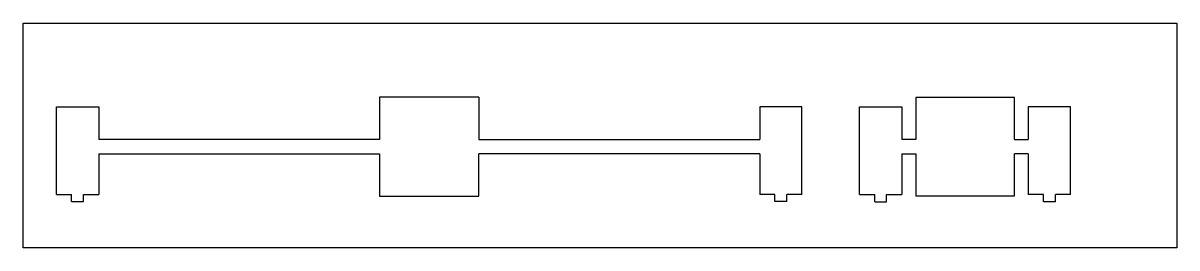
# Model space of a CAD drawing. Extents: x 0 to 164, y 122 to 154.
import ezdxf

# ---------------------------------------------------------------- set-up
doc = ezdxf.new("R2010")
doc.units = 0
doc.layers.get('0').update_dxf_attribs({"linetype": 'CONTINUOUS'})

msp = doc.modelspace()

# ---------------------------------------------------------------- linework, layer by layer
at = {"color": 7}
msp.add_lwpolyline([(0.05, 154.0268), (164.134426, 154.0268), (164.134426, 122.022717), (0.05, 122.022717)], close=True, dxfattribs=at)
for points in [[(50.753332, 143.487273), (50.753332, 137.437257), (10.803328, 137.437257)], [(64.853468, 143.487273), (50.753332, 143.487273)], [(64.853468, 143.487273), (64.853468, 137.437257), (104.803472, 137.437257)], [(126.99353, 143.447272), (126.99353, 137.437257), (125.003525, 137.437257)], [(141.013566, 143.447272), (126.99353, 143.447272)], [(141.013566, 137.437257), (141.013566, 143.447272)], [(4.803212, 142.116769), (10.803328, 142.116769)], [(4.803212, 129.616736), (4.803212, 142.116769)], [(10.803328, 142.116769), (10.803328, 137.437257)], [(104.803472, 142.116769), (104.803472, 137.437257)], [(110.803488, 142.116769), (104.803472, 142.116769)], [(110.803488, 129.616736), (110.803488, 142.116769)], [(119.003509, 142.116769), (125.003525, 142.116769)], [(119.003509, 129.616736), (119.003509, 142.116769)], [(125.003525, 142.116769), (125.003525, 137.437257)], [(143.003571, 142.116769), (143.003571, 137.437257)], [(149.003587, 142.116769), (143.003571, 142.116769)], [(149.003587, 129.616736), (149.003587, 142.116769)], [(141.013566, 137.437257), (143.003571, 137.437257)], [(10.803328, 135.437252), (10.803328, 129.616736)], [(10.803328, 135.437252), (50.753332, 135.437252)], [(50.753332, 135.437252), (50.753332, 129.387236), (64.853468, 129.387236)], [(64.853468, 129.387236), (64.853468, 135.437252)], [(104.803472, 135.437252), (64.853468, 135.437252)], [(104.803472, 135.437252), (104.803472, 129.616736)], [(125.003525, 135.437252), (125.003525, 129.616736)], [(125.003525, 135.437252), (126.99353, 135.437252)], [(126.99353, 135.437252), (126.99353, 129.427236), (141.013566, 129.427236)], [(141.013566, 129.427236), (141.013566, 135.437252)], [(143.003571, 135.437252), (141.013566, 135.437252)], [(143.003571, 135.437252), (143.003571, 129.616736)], [(4.803212, 129.616736), (6.953218, 129.616736)], [(6.953218, 128.617234), (6.953218, 129.616736)], [(6.953218, 128.617234), (8.653222, 128.617234)], [(8.653222, 129.616736), (10.803328, 129.616736)], [(8.653222, 128.617234), (8.653222, 129.616736)], [(106.953478, 129.616736), (104.803472, 129.616736)], [(106.953478, 128.617234), (106.953478, 129.616736)], [(108.653482, 128.617234), (106.953478, 128.617234)], [(108.653482, 128.617234), (108.653482, 129.616736)], [(110.803488, 129.616736), (108.653482, 129.616736)], [(119.003509, 129.616736), (121.153515, 129.616736)], [(121.153515, 128.577234), (121.153515, 129.616736)], [(121.153515, 128.577234), (122.853519, 128.577234)], [(122.853519, 129.616736), (125.003525, 129.616736)], [(122.853519, 128.577234), (122.853519, 129.616736)], [(145.153577, 129.616736), (143.003571, 129.616736)], [(145.153577, 128.577234), (145.153577, 129.616736)], [(146.853681, 128.577234), (145.153577, 128.577234)], [(146.853681, 128.577234), (146.853681, 129.616736)], [(149.003587, 129.616736), (146.853681, 129.616736)]]:
    msp.add_lwpolyline(points, dxfattribs=at)

doc.saveas('drawing.dxf')
